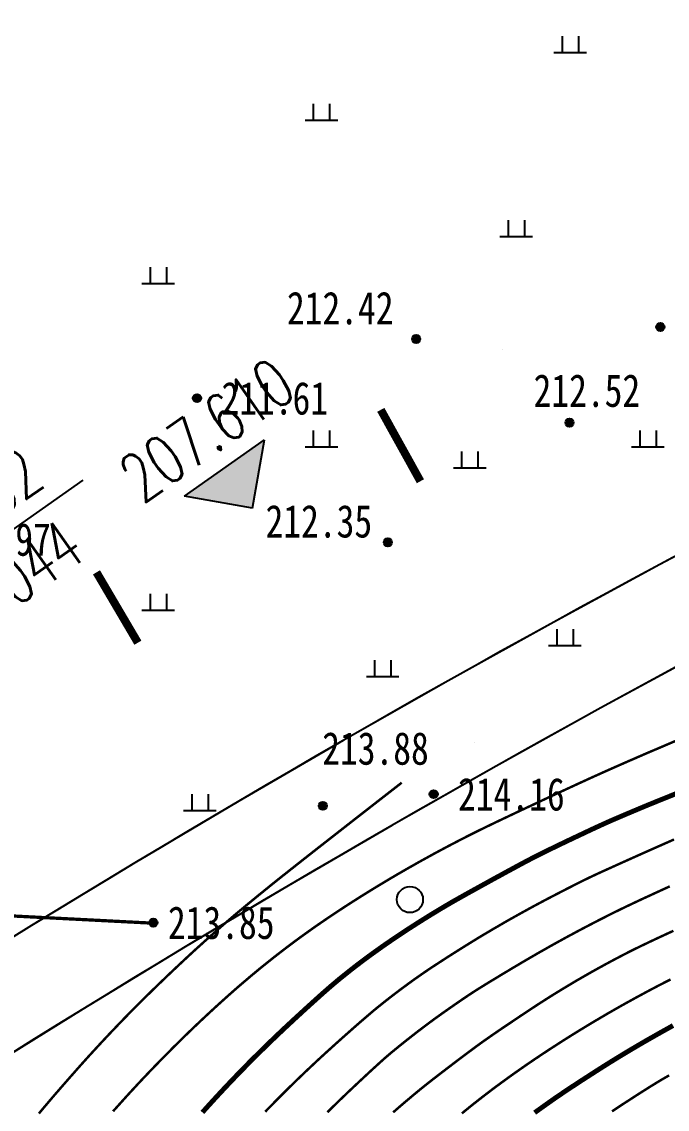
# Model space of a CAD drawing. Extents: x 36524600 to 36525730, y 2746759 to 2747713.
# Drawn here: x 36525094.15 to 36525113.93, y 2747370.36 to 2747403.66 of the extents above; entities that cross this region are included whole.
import ezdxf
from ezdxf.enums import TextEntityAlignment as Align

# ---------------------------------------------------------------- set-up
doc = ezdxf.new("R2010")
doc.units = 0
doc.header["$LTSCALE"] = 1000
doc.header["$MEASUREMENT"] = 0
doc.linetypes.add('X2', pattern=[10, 8, -2])
for name, color, linetype in [('0-规划道路', 4, 'Continuous'), ('DGX', 251, 'Continuous'), ('DIM_COOR', 3, 'Continuous'), ('DIM_ELEV', 3, 'Continuous'), ('DLSS', 4, 'Continuous'), ('DMTZ', 3, 'Continuous'), ('GCD', 252, 'Continuous'), ('PP-DX-PT', 251, 'Continuous'), ('PUB_TEXT', 7, 'Continuous'), ('SZ-HD-DIMZDX', 3, 'Continuous'), ('SZ-ZH-DIM', 7, 'Continuous'), ('ZBTZ', 3, 'Continuous')]:
    doc.layers.add(name, color=color, linetype=linetype)
doc.styles.add('_TCH_DIM', font='SIMPLEX', dxfattribs={"bigfont": 'GBCBIG'})
doc.styles.add('正等线体', font='宋体.shx', dxfattribs={"bigfont": '@@gbcbig.shx'})
doc.linetypes.add('10421', pattern='A,2,[150,AAA.SHX,S=0.5,R=0,X=0,Y=0.5],1e-11', length=2)

# ---------------------------------------------------------------- blocks, each defined once
blk = doc.blocks.new('gc326')
blk.add_circle((0, 0), 0.8)
blk = doc.blocks.new('gc200')
h = blk.add_hatch(color=256)
edge = h.paths.add_edge_path()
edge.add_arc((0, 0), 0.25, 0, 360)
blk.add_circle((0, 0), 0.25)
blk = doc.blocks.new('dxt')
at = {"color": 253}
for p, q in [((36525110.704, 2747403.222, 213.218), (36525110.704, 2747402.722, 213.218)), ((36525111.204, 2747403.222, 213.218), (36525111.204, 2747402.722, 213.218)), ((36525110.454, 2747402.722, 213.218), (36525111.454, 2747402.722, 213.218)), ((36525103.084, 2747401.146), (36525103.084, 2747400.646)), ((36525103.584, 2747401.146), (36525103.584, 2747400.646)), ((36525102.834, 2747400.646), (36525103.834, 2747400.646)), ((36525109.052, 2747397.593), (36525109.052, 2747397.093)), ((36525109.552, 2747397.593), (36525109.552, 2747397.093)), ((36525108.802, 2747397.093), (36525109.802, 2747397.093)), ((36525098.084, 2747396.146), (36525098.084, 2747395.646)), ((36525098.584, 2747396.146), (36525098.584, 2747395.646)), ((36525097.834, 2747395.646), (36525098.834, 2747395.646)), ((36525103.084, 2747391.146), (36525103.084, 2747390.646)), ((36525103.584, 2747391.146), (36525103.584, 2747390.646)), ((36525113.084, 2747391.146), (36525113.084, 2747390.646)), ((36525113.584, 2747391.146), (36525113.584, 2747390.646)), ((36525102.834, 2747390.646), (36525103.834, 2747390.646)), ((36525107.628, 2747390.505), (36525107.628, 2747390.005)), ((36525108.128, 2747390.505), (36525108.128, 2747390.005)), ((36525112.834, 2747390.646), (36525113.834, 2747390.646)), ((36525107.378, 2747390.005), (36525108.378, 2747390.005)), ((36525098.084, 2747386.146), (36525098.084, 2747385.646)), ((36525098.584, 2747386.146), (36525098.584, 2747385.646)), ((36525097.834, 2747385.646), (36525098.834, 2747385.646)), ((36525110.543, 2747385.059, 212.682), (36525110.543, 2747384.559, 212.682)), ((36525111.043, 2747385.059, 212.682), (36525111.043, 2747384.559, 212.682)), ((36525110.293, 2747384.559, 212.682), (36525111.293, 2747384.559, 212.682)), ((36525104.96, 2747384.116), (36525104.96, 2747383.616)), ((36525105.46, 2747384.116), (36525105.46, 2747383.616)), ((36525104.71, 2747383.616), (36525105.71, 2747383.616)), ((36525099.359, 2747380.007), (36525099.359, 2747379.507)), ((36525099.859, 2747380.007), (36525099.859, 2747379.507)), ((36525099.109, 2747379.507), (36525100.109, 2747379.507))]:
    blk.add_line(p, q, dxfattribs=at)
at = {"layer": 'DGX', "color": 253, "linetype": 'Continuous', "flags": 128}
for points, const_width in [([(36525096.95, 2747370.299), (36525097.081, 2747370.445), (36525097.201, 2747370.578), (36525097.309, 2747370.698), (36525097.412, 2747370.812), (36525097.516, 2747370.925), (36525097.62, 2747371.037), (36525097.724, 2747371.15), (36525097.829, 2747371.262), (36525097.935, 2747371.373), (36525098.04, 2747371.484), (36525098.146, 2747371.595), (36525098.253, 2747371.705), (36525098.36, 2747371.815), (36525098.467, 2747371.925), (36525098.574, 2747372.034), (36525098.683, 2747372.143), (36525098.791, 2747372.252), (36525098.9, 2747372.36), (36525099.009, 2747372.467), (36525099.119, 2747372.575), (36525099.23, 2747372.683), (36525099.342, 2747372.791), (36525099.455, 2747372.899), (36525099.569, 2747373.007), (36525099.684, 2747373.116), (36525099.8, 2747373.224), (36525099.917, 2747373.333), (36525100.035, 2747373.442), (36525100.152, 2747373.549), (36525100.268, 2747373.654), (36525100.384, 2747373.758), (36525100.499, 2747373.861), (36525100.613, 2747373.962), (36525100.727, 2747374.062), (36525100.841, 2747374.161), (36525100.955, 2747374.258), (36525101.069, 2747374.355), (36525101.183, 2747374.452), (36525101.298, 2747374.547), (36525101.413, 2747374.643), (36525101.529, 2747374.737), (36525101.646, 2747374.831), (36525101.763, 2747374.924), (36525101.88, 2747375.017), (36525101.998, 2747375.109), (36525102.117, 2747375.201), (36525102.236, 2747375.292), (36525102.355, 2747375.382), (36525102.475, 2747375.472), (36525102.595, 2747375.561), (36525102.716, 2747375.649), (36525102.838, 2747375.737), (36525102.961, 2747375.825), (36525103.086, 2747375.914), (36525103.213, 2747376.003), (36525103.342, 2747376.091), (36525103.472, 2747376.18), (36525103.605, 2747376.27), (36525103.738, 2747376.359), (36525103.873, 2747376.448), (36525104.007, 2747376.536), (36525104.141, 2747376.623), (36525104.275, 2747376.709), (36525104.409, 2747376.794), (36525104.542, 2747376.878), (36525104.675, 2747376.961), (36525104.808, 2747377.043), (36525104.941, 2747377.125), (36525105.074, 2747377.206), (36525105.207, 2747377.286), (36525105.341, 2747377.366), (36525105.475, 2747377.446), (36525105.609, 2747377.525), (36525105.744, 2747377.603), (36525105.879, 2747377.681), (36525106.014, 2747377.759), (36525106.15, 2747377.835), (36525106.285, 2747377.912), (36525106.421, 2747377.988), (36525106.558, 2747378.063), (36525106.694, 2747378.138), (36525106.831, 2747378.213), (36525106.968, 2747378.286), (36525107.106, 2747378.36), (36525107.244, 2747378.433), (36525107.382, 2747378.505), (36525107.52, 2747378.577), (36525107.658, 2747378.648), (36525107.797, 2747378.719), (36525107.936, 2747378.789), (36525108.076, 2747378.859), (36525108.228, 2747378.934), (36525108.404, 2747379.02), (36525108.606, 2747379.117), (36525108.833, 2747379.226), (36525109.085, 2747379.345), (36525109.361, 2747379.476), (36525109.663, 2747379.617), (36525109.989, 2747379.77), (36525110.317, 2747379.923), (36525110.622, 2747380.065), (36525110.904, 2747380.195), (36525111.163, 2747380.315), (36525111.399, 2747380.423), (36525111.613, 2747380.521), (36525111.804, 2747380.607), (36525111.972, 2747380.683), (36525112.128, 2747380.752), (36525112.285, 2747380.822), (36525112.442, 2747380.891), (36525112.599, 2747380.96), (36525112.756, 2747381.029), (36525112.914, 2747381.097), (36525113.071, 2747381.166), (36525113.228, 2747381.234), (36525113.455, 2747381.331), (36525113.822, 2747381.488), (36525114.327, 2747381.703)], 0.075), ([(36525099.688, 2747370.268), (36525099.78, 2747370.371), (36525099.872, 2747370.473), (36525099.965, 2747370.575), (36525100.058, 2747370.677), (36525100.151, 2747370.778), (36525100.245, 2747370.879), (36525100.339, 2747370.98), (36525100.433, 2747371.08), (36525100.528, 2747371.18), (36525100.623, 2747371.28), (36525100.718, 2747371.379), (36525100.814, 2747371.479), (36525100.91, 2747371.577), (36525101.007, 2747371.676), (36525101.103, 2747371.774), (36525101.2, 2747371.872), (36525101.298, 2747371.969), (36525101.396, 2747372.066), (36525101.494, 2747372.163), (36525101.592, 2747372.259), (36525101.691, 2747372.355), (36525101.79, 2747372.451), (36525101.889, 2747372.546), (36525101.989, 2747372.642), (36525102.091, 2747372.738), (36525102.198, 2747372.839), (36525102.31, 2747372.943), (36525102.426, 2747373.051), (36525102.547, 2747373.163), (36525102.673, 2747373.278), (36525102.803, 2747373.398), (36525102.938, 2747373.521), (36525103.071, 2747373.641), (36525103.196, 2747373.754), (36525103.312, 2747373.858), (36525103.419, 2747373.953), (36525103.518, 2747374.04), (36525103.609, 2747374.119), (36525103.691, 2747374.189), (36525103.764, 2747374.25), (36525103.833, 2747374.308), (36525103.902, 2747374.365), (36525103.972, 2747374.422), (36525104.042, 2747374.478), (36525104.112, 2747374.534), (36525104.182, 2747374.59), (36525104.253, 2747374.646), (36525104.324, 2747374.701), (36525104.395, 2747374.756), (36525104.466, 2747374.81), (36525104.538, 2747374.865), (36525104.609, 2747374.919), (36525104.681, 2747374.972), (36525104.754, 2747375.026), (36525104.826, 2747375.079), (36525104.899, 2747375.132), (36525104.972, 2747375.184), (36525105.045, 2747375.236), (36525105.118, 2747375.288), (36525105.191, 2747375.34), (36525105.265, 2747375.392), (36525105.339, 2747375.443), (36525105.413, 2747375.494), (36525105.487, 2747375.544), (36525105.562, 2747375.595), (36525105.636, 2747375.645), (36525105.711, 2747375.695), (36525105.786, 2747375.745), (36525105.861, 2747375.794), (36525105.936, 2747375.844), (36525106.011, 2747375.893), (36525106.087, 2747375.942), (36525106.162, 2747375.99), (36525106.238, 2747376.039), (36525106.314, 2747376.087), (36525106.39, 2747376.135), (36525106.466, 2747376.183), (36525106.542, 2747376.23), (36525106.619, 2747376.278), (36525106.695, 2747376.325), (36525106.772, 2747376.372), (36525106.849, 2747376.418), (36525106.926, 2747376.465), (36525107.003, 2747376.511), (36525107.08, 2747376.557), (36525107.158, 2747376.603), (36525107.235, 2747376.648), (36525107.313, 2747376.694), (36525107.401, 2747376.744), (36525107.509, 2747376.805), (36525107.637, 2747376.877), (36525107.785, 2747376.96), (36525107.953, 2747377.053), (36525108.141, 2747377.157), (36525108.35, 2747377.272), (36525108.578, 2747377.398), (36525108.808, 2747377.523), (36525109.018, 2747377.638), (36525109.211, 2747377.742), (36525109.384, 2747377.836), (36525109.539, 2747377.919), (36525109.676, 2747377.991), (36525109.794, 2747378.053), (36525109.893, 2747378.104), (36525109.989, 2747378.152), (36525110.096, 2747378.206), (36525110.215, 2747378.264), (36525110.346, 2747378.328), (36525110.488, 2747378.397), (36525110.641, 2747378.471), (36525110.806, 2747378.55), (36525110.983, 2747378.634), (36525111.16, 2747378.718), (36525111.326, 2747378.796), (36525111.48, 2747378.869), (36525111.623, 2747378.936), (36525111.755, 2747378.997), (36525111.875, 2747379.052), (36525111.984, 2747379.102), (36525112.082, 2747379.146), (36525112.18, 2747379.19), (36525112.29, 2747379.238), (36525112.412, 2747379.29), (36525112.546, 2747379.347), (36525112.691, 2747379.409), (36525112.848, 2747379.475), (36525113.017, 2747379.546), (36525113.197, 2747379.622), (36525113.457, 2747379.729), (36525113.865, 2747379.894), (36525114.419, 2747380.117)], 0.15), ([(36525114.136, 2747378.624), (36525113.861, 2747378.503), (36525113.561, 2747378.37), (36525113.238, 2747378.227), (36525112.919, 2747378.084), (36525112.629, 2747377.954), (36525112.369, 2747377.837), (36525112.14, 2747377.733), (36525111.94, 2747377.643), (36525111.771, 2747377.565), (36525111.631, 2747377.5), (36525111.522, 2747377.448), (36525111.422, 2747377.399), (36525111.311, 2747377.344), (36525111.188, 2747377.283), (36525111.053, 2747377.215), (36525110.908, 2747377.141), (36525110.75, 2747377.06), (36525110.582, 2747376.973), (36525110.402, 2747376.88), (36525110.216, 2747376.783), (36525110.031, 2747376.685), (36525109.846, 2747376.586), (36525109.663, 2747376.486), (36525109.479, 2747376.385), (36525109.296, 2747376.283), (36525109.114, 2747376.181), (36525108.932, 2747376.077), (36525108.751, 2747375.972), (36525108.57, 2747375.867), (36525108.39, 2747375.76), (36525108.21, 2747375.653), (36525108.031, 2747375.544), (36525107.853, 2747375.434), (36525107.675, 2747375.324), (36525107.498, 2747375.212), (36525107.327, 2747375.104), (36525107.167, 2747375.002), (36525107.019, 2747374.906), (36525106.882, 2747374.817), (36525106.756, 2747374.735), (36525106.642, 2747374.659), (36525106.539, 2747374.59), (36525106.447, 2747374.527), (36525106.361, 2747374.467), (36525106.276, 2747374.407), (36525106.19, 2747374.347), (36525106.105, 2747374.286), (36525106.021, 2747374.225), (36525105.936, 2747374.163), (36525105.852, 2747374.101), (36525105.768, 2747374.039), (36525105.685, 2747373.976), (36525105.601, 2747373.913), (36525105.518, 2747373.849), (36525105.436, 2747373.786), (36525105.353, 2747373.721), (36525105.271, 2747373.657), (36525105.189, 2747373.592), (36525105.108, 2747373.526), (36525105.022, 2747373.457), (36525104.929, 2747373.38), (36525104.829, 2747373.295), (36525104.72, 2747373.202), (36525104.603, 2747373.102), (36525104.479, 2747372.994), (36525104.347, 2747372.879), (36525104.207, 2747372.755), (36525104.066, 2747372.63), (36525103.929, 2747372.508), (36525103.796, 2747372.389), (36525103.668, 2747372.273), (36525103.544, 2747372.161), (36525103.424, 2747372.052), (36525103.309, 2747371.946), (36525103.198, 2747371.844), (36525103.09, 2747371.742), (36525102.982, 2747371.641), (36525102.874, 2747371.539), (36525102.767, 2747371.437), (36525102.66, 2747371.334), (36525102.553, 2747371.231), (36525102.447, 2747371.128), (36525102.341, 2747371.024), (36525102.236, 2747370.92), (36525102.131, 2747370.815), (36525102.026, 2747370.71), (36525101.922, 2747370.605), (36525101.818, 2747370.499), (36525101.715, 2747370.393), (36525101.612, 2747370.287)], 0.075), ([(36525114.005, 2747377.188), (36525113.787, 2747377.089), (36525113.569, 2747376.989), (36525113.366, 2747376.895), (36525113.176, 2747376.808), (36525113.001, 2747376.726), (36525112.841, 2747376.65), (36525112.694, 2747376.581), (36525112.562, 2747376.517), (36525112.444, 2747376.46), (36525112.333, 2747376.405), (36525112.223, 2747376.35), (36525112.112, 2747376.295), (36525112.002, 2747376.239), (36525111.892, 2747376.183), (36525111.782, 2747376.127), (36525111.672, 2747376.07), (36525111.562, 2747376.013), (36525111.453, 2747375.956), (36525111.343, 2747375.899), (36525111.234, 2747375.841), (36525111.125, 2747375.783), (36525111.016, 2747375.724), (36525110.907, 2747375.666), (36525110.799, 2747375.607), (36525110.69, 2747375.547), (36525110.582, 2747375.488), (36525110.474, 2747375.428), (36525110.366, 2747375.368), (36525110.258, 2747375.307), (36525110.151, 2747375.246), (36525110.043, 2747375.185), (36525109.936, 2747375.124), (36525109.829, 2747375.062), (36525109.72, 2747374.999), (36525109.607, 2747374.933), (36525109.489, 2747374.864), (36525109.367, 2747374.792), (36525109.241, 2747374.717), (36525109.111, 2747374.639), (36525108.976, 2747374.558), (36525108.837, 2747374.475), (36525108.7, 2747374.392), (36525108.572, 2747374.315), (36525108.454, 2747374.243), (36525108.344, 2747374.175), (36525108.243, 2747374.113), (36525108.152, 2747374.056), (36525108.069, 2747374.004), (36525107.995, 2747373.956), (36525107.922, 2747373.909), (36525107.84, 2747373.855), (36525107.75, 2747373.794), (36525107.652, 2747373.728), (36525107.546, 2747373.655), (36525107.431, 2747373.576), (36525107.309, 2747373.491), (36525107.178, 2747373.4), (36525107.043, 2747373.305), (36525106.909, 2747373.209), (36525106.776, 2747373.113), (36525106.643, 2747373.015), (36525106.511, 2747372.916), (36525106.38, 2747372.817), (36525106.249, 2747372.717), (36525106.119, 2747372.615), (36525105.994, 2747372.517), (36525105.877, 2747372.424), (36525105.768, 2747372.337), (36525105.668, 2747372.256), (36525105.576, 2747372.181), (36525105.493, 2747372.113), (36525105.418, 2747372.05), (36525105.351, 2747371.993), (36525105.285, 2747371.936), (36525105.212, 2747371.871), (36525105.132, 2747371.799), (36525105.044, 2747371.719), (36525104.949, 2747371.632), (36525104.846, 2747371.538), (36525104.737, 2747371.437), (36525104.62, 2747371.328), (36525104.501, 2747371.217), (36525104.387, 2747371.11), (36525104.276, 2747371.006), (36525104.169, 2747370.905), (36525104.067, 2747370.807), (36525103.968, 2747370.713), (36525103.874, 2747370.621), (36525103.783, 2747370.534), (36525103.694, 2747370.447), (36525103.606, 2747370.361), (36525103.518, 2747370.274)], 0.075), ([(36525114.118, 2747375.827), (36525113.957, 2747375.754), (36525113.802, 2747375.682), (36525113.653, 2747375.613), (36525113.511, 2747375.546), (36525113.379, 2747375.484), (36525113.256, 2747375.425), (36525113.142, 2747375.371), (36525113.038, 2747375.32), (36525112.943, 2747375.274), (36525112.857, 2747375.231), (36525112.78, 2747375.192), (36525112.708, 2747375.156), (36525112.637, 2747375.119), (36525112.565, 2747375.082), (36525112.493, 2747375.045), (36525112.422, 2747375.007), (36525112.35, 2747374.97), (36525112.279, 2747374.932), (36525112.208, 2747374.894), (36525112.137, 2747374.856), (36525112.066, 2747374.818), (36525111.995, 2747374.779), (36525111.924, 2747374.74), (36525111.853, 2747374.701), (36525111.782, 2747374.662), (36525111.712, 2747374.623), (36525111.641, 2747374.584), (36525111.571, 2747374.544), (36525111.501, 2747374.504), (36525111.431, 2747374.464), (36525111.361, 2747374.424), (36525111.291, 2747374.384), (36525111.221, 2747374.343), (36525111.151, 2747374.303), (36525111.082, 2747374.262), (36525111.012, 2747374.221), (36525110.943, 2747374.179), (36525110.874, 2747374.138), (36525110.805, 2747374.096), (36525110.735, 2747374.054), (36525110.667, 2747374.013), (36525110.598, 2747373.97), (36525110.529, 2747373.928), (36525110.46, 2747373.886), (36525110.392, 2747373.843), (36525110.323, 2747373.8), (36525110.255, 2747373.757), (36525110.187, 2747373.714), (36525110.119, 2747373.67), (36525110.051, 2747373.627), (36525109.983, 2747373.583), (36525109.911, 2747373.536), (36525109.83, 2747373.483), (36525109.741, 2747373.425), (36525109.643, 2747373.36), (36525109.537, 2747373.289), (36525109.422, 2747373.213), (36525109.299, 2747373.13), (36525109.167, 2747373.041), (36525109.034, 2747372.952), (36525108.907, 2747372.867), (36525108.788, 2747372.786), (36525108.676, 2747372.709), (36525108.57, 2747372.636), (36525108.471, 2747372.567), (36525108.379, 2747372.503), (36525108.294, 2747372.443), (36525108.207, 2747372.381), (36525108.111, 2747372.311), (36525108.004, 2747372.233), (36525107.889, 2747372.147), (36525107.763, 2747372.053), (36525107.628, 2747371.952), (36525107.482, 2747371.842), (36525107.328, 2747371.724), (36525107.173, 2747371.606), (36525107.028, 2747371.495), (36525106.892, 2747371.39), (36525106.766, 2747371.293), (36525106.65, 2747371.202), (36525106.543, 2747371.118), (36525106.447, 2747371.04), (36525106.359, 2747370.97), (36525106.278, 2747370.903), (36525106.197, 2747370.837), (36525106.118, 2747370.771), (36525106.041, 2747370.706), (36525105.965, 2747370.642), (36525105.89, 2747370.579), (36525105.816, 2747370.516), (36525105.744, 2747370.454), (36525105.673, 2747370.392), (36525105.602, 2747370.33), (36525105.531, 2747370.268)], 0.075), ([(36525107.637, 2747370.237), (36525107.751, 2747370.33), (36525107.864, 2747370.422), (36525107.978, 2747370.513), (36525108.093, 2747370.604), (36525108.208, 2747370.694), (36525108.324, 2747370.784), (36525108.44, 2747370.873), (36525108.556, 2747370.961), (36525108.673, 2747371.049), (36525108.791, 2747371.136), (36525108.909, 2747371.222), (36525109.027, 2747371.308), (36525109.146, 2747371.394), (36525109.265, 2747371.478), (36525109.385, 2747371.563), (36525109.505, 2747371.646), (36525109.625, 2747371.73), (36525109.746, 2747371.812), (36525109.867, 2747371.895), (36525109.989, 2747371.976), (36525110.111, 2747372.058), (36525110.233, 2747372.138), (36525110.356, 2747372.219), (36525110.479, 2747372.298), (36525110.602, 2747372.378), (36525110.725, 2747372.457), (36525110.849, 2747372.535), (36525110.973, 2747372.613), (36525111.097, 2747372.69), (36525111.221, 2747372.767), (36525111.346, 2747372.843), (36525111.471, 2747372.919), (36525111.596, 2747372.995), (36525111.722, 2747373.07), (36525111.848, 2747373.144), (36525111.974, 2747373.218), (36525112.1, 2747373.292), (36525112.227, 2747373.365), (36525112.354, 2747373.438), (36525112.481, 2747373.51), (36525112.609, 2747373.582), (36525112.737, 2747373.653), (36525112.865, 2747373.723), (36525112.993, 2747373.794), (36525113.122, 2747373.863), (36525113.25, 2747373.933), (36525113.379, 2747374.002), (36525113.509, 2747374.07), (36525113.638, 2747374.138), (36525113.768, 2747374.205), (36525113.898, 2747374.272), (36525114.029, 2747374.338)], 0.075), ([(36525114.105, 2747372.926), (36525113.916, 2747372.821), (36525113.712, 2747372.707), (36525113.495, 2747372.584), (36525113.272, 2747372.457), (36525113.049, 2747372.327), (36525112.828, 2747372.197), (36525112.607, 2747372.065), (36525112.387, 2747371.931), (36525112.168, 2747371.796), (36525111.95, 2747371.659), (36525111.733, 2747371.521), (36525111.524, 2747371.386), (36525111.328, 2747371.26), (36525111.146, 2747371.141), (36525110.978, 2747371.031), (36525110.824, 2747370.929), (36525110.684, 2747370.834), (36525110.558, 2747370.749), (36525110.445, 2747370.671), (36525110.338, 2747370.595), (36525110.226, 2747370.516), (36525110.11, 2747370.434), (36525109.99, 2747370.348), (36525109.866, 2747370.259)], 0.15), ([(36525113.988, 2747371.402), (36525113.879, 2747371.34), (36525113.78, 2747371.283), (36525113.692, 2747371.231), (36525113.605, 2747371.178), (36525113.508, 2747371.118), (36525113.4, 2747371.052), (36525113.283, 2747370.978), (36525113.157, 2747370.898), (36525113.02, 2747370.811), (36525112.873, 2747370.716), (36525112.717, 2747370.615), (36525112.556, 2747370.511), (36525112.395, 2747370.405), (36525112.235, 2747370.298)], 0.075), ([(36525105.792, 2747380.362), (36525105.027, 2747379.767), (36525104.336, 2747379.229), (36525103.72, 2747378.747), (36525103.177, 2747378.323), (36525102.709, 2747377.955), (36525102.315, 2747377.644), (36525101.995, 2747377.39), (36525101.75, 2747377.193), (36525101.548, 2747377.029), (36525101.359, 2747376.876), (36525101.184, 2747376.732), (36525101.022, 2747376.599), (36525100.874, 2747376.476), (36525100.739, 2747376.363), (36525100.617, 2747376.26), (36525100.508, 2747376.167), (36525100.406, 2747376.079), (36525100.302, 2747375.988), (36525100.195, 2747375.895), (36525100.088, 2747375.801), (36525099.978, 2747375.704), (36525099.867, 2747375.605), (36525099.753, 2747375.504), (36525099.639, 2747375.401), (36525099.519, 2747375.293), (36525099.391, 2747375.176), (36525099.256, 2747375.051), (36525099.113, 2747374.918), (36525098.962, 2747374.777), (36525098.803, 2747374.627), (36525098.636, 2747374.469), (36525098.462, 2747374.302), (36525098.284, 2747374.131), (36525098.107, 2747373.959), (36525097.931, 2747373.786), (36525097.755, 2747373.612), (36525097.581, 2747373.437), (36525097.408, 2747373.262), (36525097.236, 2747373.085), (36525097.065, 2747372.907), (36525096.894, 2747372.728), (36525096.725, 2747372.549), (36525096.556, 2747372.368), (36525096.389, 2747372.187), (36525096.222, 2747372.005), (36525096.057, 2747371.822), (36525095.892, 2747371.638), (36525095.729, 2747371.453), (36525095.571, 2747371.273), (36525095.423, 2747371.105), (36525095.287, 2747370.948), (36525095.16, 2747370.802), (36525095.045, 2747370.668), (36525094.94, 2747370.544), (36525094.845, 2747370.432), (36525094.761, 2747370.332), (36525094.679, 2747370.232)], 0.075)]:
    blk.add_lwpolyline(points, dxfattribs=dict(at, const_width=const_width))
at = {"layer": 'DLSS', "color": 253, "linetype": 'X2'}
for radius in [393, 390]:
    blk.add_arc((36525299.839, 2747040.926), radius, 116.65189, 125.2834, dxfattribs=at)
at = {"layer": 'DMTZ', "color": 253, "linetype": '10421', "flags": 128}
for points, const_width, elevation in [([(36525114.148, 2747383.161), (36525113.93, 2747393.056), (36525113.598, 2747394.726), (36525110.478, 2747400.496), (36525108.325, 2747403.033), (36525107.139, 2747403.97), (36525105.63, 2747404.49), (36525101.725, 2747404.637), (36525096.889, 2747406.254), (36525094.174, 2747406.302), (36525090.954, 2747407.008), (36525086.634, 2747406.762), (36525085.217, 2747405.937), (36525084.346, 2747404.786), (36525083.404, 2747404.624), (36525076.998, 2747406.798), (36525067.252, 2747408.51), (36525061.551, 2747408.579), (36525058.074, 2747407.666), (36525053.009, 2747405.353), (36525048.603, 2747404.042), (36525043.307, 2747402.597), (36525041.076, 2747402.386), (36525039.057, 2747402.288), (36525036.747, 2747403.691), (36525035.48, 2747405.753), (36525033.307, 2747412.778), (36525029.013, 2747421.757), (36525025.247, 2747425.488), (36525021.012, 2747428.756), (36525015.032, 2747433.661), (36525012.836, 2747435.594), (36525010.222, 2747438.541), (36525008.767, 2747440.5), (36525005.691, 2747446.309), (36525004.521, 2747449.922), (36525004.103, 2747453.218), (36525004.158, 2747457.366), (36525004.346, 2747461.068), (36525003.833, 2747466.322), (36524999.172, 2747478.694), (36524996.93, 2747482.765), (36524994.423, 2747491.584), (36524992.957, 2747497.838), (36524991.208, 2747506.075), (36524988.345, 2747520.412), (36524984.663, 2747529.207), (36524983.82, 2747532.506)], 0.0000022, 200), ([(36525047.637, 2747319.179), (36525050.968, 2747319.719), (36525058.32, 2747324.462), (36525069.23, 2747336.75), (36525072.926, 2747339.784), (36525076.263, 2747345.646), (36525078.946, 2747349.447), (36525080.515, 2747354.007), (36525081.595, 2747356.128), (36525087.153, 2747364.629), (36525091.086, 2747369.571), (36525095.777, 2747374.393), (36525102.908, 2747379.443), (36525113.199, 2747382.722), (36525115.918, 2747384.124), (36525120.957, 2747387.515), (36525126.971, 2747389.793), (36525132.131, 2747392.662), (36525133.151, 2747399.113), (36525132.323, 2747401.601), (36525130.496, 2747404.116), (36525129.001, 2747405.183), (36525126.146, 2747405.903), (36525122.411, 2747407.622), (36525122.349, 2747407.651), (36525119.947, 2747408.852), (36525119.345, 2747409.21), (36525119.292, 2747409.244), (36525117.554, 2747410.379), (36525116.888, 2747410.651), (36525116.654, 2747410.697), (36525116.606, 2747410.702), (36525115.754, 2747410.676), (36525115.752, 2747410.676), (36525115.702, 2747410.672), (36525113.906, 2747410.553), (36525113.877, 2747410.551), (36525110.877, 2747410.301), (36525103.781, 2747409.727), (36525096.591, 2747409.062), (36525094.595, 2747407.839), (36525090.954, 2747407.008)], 0.00000221, 212), ([(36525108.116, 2747381.103), (36525107.603, 2747383.754), (36525108.801, 2747387.843), (36525108.901, 2747394.281), (36525107.465, 2747397.995), (36525103.64, 2747402.288), (36525103.418, 2747402.864), (36525103.367, 2747403.375), (36525103.551, 2747404.43)], 0.0000022, 212.721)]:
    blk.add_lwpolyline(points, dxfattribs=dict(at, const_width=const_width, elevation=elevation))
at = {"layer": 'DMTZ', "color": 253, "linetype": '10421', "elevation": 212.617, "flags": 128}
blk.add_lwpolyline([(36525103.378, 2747379.654, 0.00000221, 0.00000221, 0), (36525102.95, 2747382.129, 0.00000221, 0.00000221, 0), (36525103.087, 2747383.477, 0.00000221, 0.00000221, 0), (36525105.218, 2747387.399, 0.00000221, 0.00000221, 0), (36525106.378, 2747390.351, 0.00000221, 0.00000221, 0), (36525106.457, 2747391.635, 0.00000221, 0.00000221, 0), (36525106.168, 2747394.655, 0.00000221, 0.00000221, 0), (36525105.839, 2747395.77, 0.00000221, 0.00000221, 0), (36525104.933, 2747397.162, 0.00000221, 0.00000221, 0), (36525103.355, 2747399.521, 0.00000221, 0.00000221, 0), (36525102.314, 2747400.56, 0.00000221, 0.00000221, 0), (36525100.405, 2747401.393, 0.00000221, 0.00000221, 0), (36525098.073, 2747401.594, 0.00000221, 0.00000221, 0), (36525096.932, 2747402.401, 0.00000221, 0.00000221, 0), (36525095.825, 2747404.359, 0.00000221, 0.00000221, 0), (36525095.229, 2747406.284, 0.00000221, 0.00000221, 0)], format="xyseb", dxfattribs=at)
at = {"layer": 'PP-DX-PT', "color": 253, "linetype": 'Continuous'}
for p in [(36525113.716, 2747394.316, 212.94), (36525106.236, 2747393.949, 212.42), (36525099.522, 2747392.136, 211.61), (36525110.932, 2747391.386, 212.52), (36525105.367, 2747387.724, 212.35), (36525106.77, 2747380.01, 214.16), (36525103.378, 2747379.654, 213.88), (36525098.182, 2747376.078, 213.85)]:
    blk.add_point(p, dxfattribs=at)
at = {"layer": 'PP-DX-PT', "color": 253}
for p in [(36525113.716, 2747394.316, 212.94), (36525106.236, 2747393.949, 212.42), (36525099.522, 2747392.136, 211.61), (36525110.932, 2747391.386, 212.52), (36525105.367, 2747387.724, 212.35), (36525106.77, 2747380.01, 214.161), (36525103.378, 2747379.654, 213.883), (36525098.182, 2747376.078, 213.85)]:
    blk.add_point(p, dxfattribs=at)
at = {"layer": 'SZ-HD-DIMZDX', "color": 253, "const_width": 0.25}
for points in [[(36525105.153, 2747391.78), (36525106.366, 2747389.594)], [(36525106.366, 2747389.594), (36525105.153, 2747391.78)], [(36525096.443, 2747386.804), (36525097.711, 2747384.649)]]:
    blk.add_lwpolyline(points, dxfattribs=at)
at = {"layer": 'SZ-ZH-DIM', "color": 253, "const_width": 0.25}
blk.add_lwpolyline([(36525096.443, 2747386.804), (36525097.711, 2747384.649)], dxfattribs=at)
at = {"layer": 'ZBTZ', "color": 253, "linetype": 'Continuous', "const_width": 0.0999, "elevation": 212.152, "flags": 128}
blk.add_lwpolyline([(36525098.135, 2747376.063), (36525087.524, 2747376.608), (36525086.267, 2747377.015), (36525085.146, 2747378.174)], dxfattribs=at)
at = {"layer": 'GCD', "color": 253, "linetype": 'Continuous'}
ref = blk.add_blockref('gc200', (36525106.236, 2747393.949, 212.42), dxfattribs=dict(at, xscale=0.5, yscale=0.5, zscale=0.5))
ref.add_attrib('height', '212.42', dxfattribs={"linetype": 'Continuous', "height": 1, "style": '正等线体', "width": 0.8}).set_placement((36525102.278, 2747394.899, 212.617), align=Align.MIDDLE_LEFT)
ref = blk.add_blockref('gc200', (36525113.716, 2747394.316, 212.94), dxfattribs=dict(at, xscale=0.5, yscale=0.5, zscale=0.5))
ref.add_attrib('height', '212.94', dxfattribs={"linetype": 'Continuous', "height": 1, "style": '正等线体', "width": 0.8}).set_placement((36525114.466, 2747394.316, 212.94), align=Align.MIDDLE_LEFT)
ref = blk.add_blockref('gc200', (36525110.932, 2747391.386, 212.52), dxfattribs=dict(at, xscale=0.5, yscale=0.5, zscale=0.5))
ref.add_attrib('height', '212.52', dxfattribs={"linetype": 'Continuous', "height": 1, "style": '正等线体', "width": 0.8}).set_placement((36525109.833, 2747392.371, 212.52), align=Align.MIDDLE_LEFT)
ref = blk.add_blockref('gc200', (36525099.522, 2747392.136, 211.61), dxfattribs=dict(at, xscale=0.5, yscale=0.5, zscale=0.5))
ref.add_attrib('height', '211.61', dxfattribs={"linetype": 'Continuous', "height": 1, "style": '正等线体', "width": 0.8}).set_placement((36525100.272, 2747392.136, 211.61), align=Align.MIDDLE_LEFT)
ref = blk.add_blockref('gc200', (36525105.367, 2747387.724, 212.35), dxfattribs=dict(at, xscale=0.5, yscale=0.5, zscale=0.5))
ref.add_attrib('height', '212.35', dxfattribs={"linetype": 'Continuous', "height": 1, "style": '正等线体', "width": 0.8}).set_placement((36525101.622, 2747388.37, 212.35), align=Align.MIDDLE_LEFT)
ref = blk.add_blockref('gc200', (36525091.331, 2747387.811, 211.97), dxfattribs=dict(at, xscale=0.5, yscale=0.5, zscale=0.5))
ref.add_attrib('height', '211.97', dxfattribs={"linetype": 'Continuous', "height": 1, "style": '正等线体', "width": 0.8}).set_placement((36525091.781, 2747387.811, 212.136), align=Align.MIDDLE_LEFT)
ref = blk.add_blockref('gc200', (36525103.378, 2747379.654, 213.883), dxfattribs=dict(at, xscale=0.5, yscale=0.5, zscale=0.5))
ref.add_attrib('height', '213.88', dxfattribs={"linetype": 'Continuous', "height": 1, "style": '正等线体', "width": 0.8}).set_placement((36525103.358, 2747381.414, 213.883), align=Align.MIDDLE_LEFT)
ref = blk.add_blockref('gc200', (36525106.77, 2747380.01, 214.161), dxfattribs=dict(at, xscale=0.5, yscale=0.5, zscale=0.5))
ref.add_attrib('height', '214.16', dxfattribs={"linetype": 'Continuous', "height": 1, "style": '正等线体', "width": 0.8}).set_placement((36525107.52, 2747380.01, 214.161), align=Align.MIDDLE_LEFT)
ref = blk.add_blockref('gc200', (36525098.182, 2747376.078, 213.85), dxfattribs=dict(at, xscale=0.5, yscale=0.5, zscale=0.5))
ref.add_attrib('height', '213.85', dxfattribs={"linetype": 'Continuous', "height": 1, "style": '正等线体', "width": 0.8}).set_placement((36525098.632, 2747376.078, 213.85), align=Align.MIDDLE_LEFT)
at = {"layer": 'ZBTZ', "color": 253, "linetype": 'Continuous', "xscale": 0.5, "yscale": 0.5}
blk.add_blockref('gc326', (36525106.045, 2747376.783, 219.895), dxfattribs=at)

msp = doc.modelspace()

# ---------------------------------------------------------------- hatches: boundary and pattern name
at = {"layer": 'DIM_ELEV'}
msp.add_hatch(color=256, dxfattribs=at).paths.add_polyline_path([(36525101.226, 2747388.768), (36525099.137, 2747389.135), (36525101.593, 2747390.857)])

# ---------------------------------------------------------------- linework, layer by layer
at = {"layer": '0-规划道路', "color": 4}
for radius in [393, 390]:
    msp.add_arc((36525299.839, 2747040.926), radius, 116.65189, 125.2834, dxfattribs=at)
at = {"layer": 'DIM_COOR', "color": 3}
msp.add_line((36525083.829, 2747381.065), (36525096.033, 2747389.622), dxfattribs=at)
at = {"layer": 'DIM_ELEV'}
for p, q in [((36525099.137, 2747389.135), (36525101.593, 2747390.857)), ((36525101.226, 2747388.768), (36525101.593, 2747390.857)), ((36525101.226, 2747388.768), (36525099.137, 2747389.135))]:
    msp.add_line(p, q, dxfattribs=at)

# ---------------------------------------------------------------- block references
msp.add_blockref('dxt', (0, 0))

# ---------------------------------------------------------------- texts
at = {"layer": 'PUB_TEXT', "style": '_TCH_DIM', "width": 0.705882}
for s, p in [('207.610', (36525097.853, 2747388.876)), ('X=2747375.632', (36525085.497, 2747382.876)), ('Y=36525063.044', (36525086.094, 2747380.195))]:
    msp.add_text(s, height=1.4875, rotation=35.0367, dxfattribs=at).set_placement(p)

doc.saveas('drawing.dxf')
